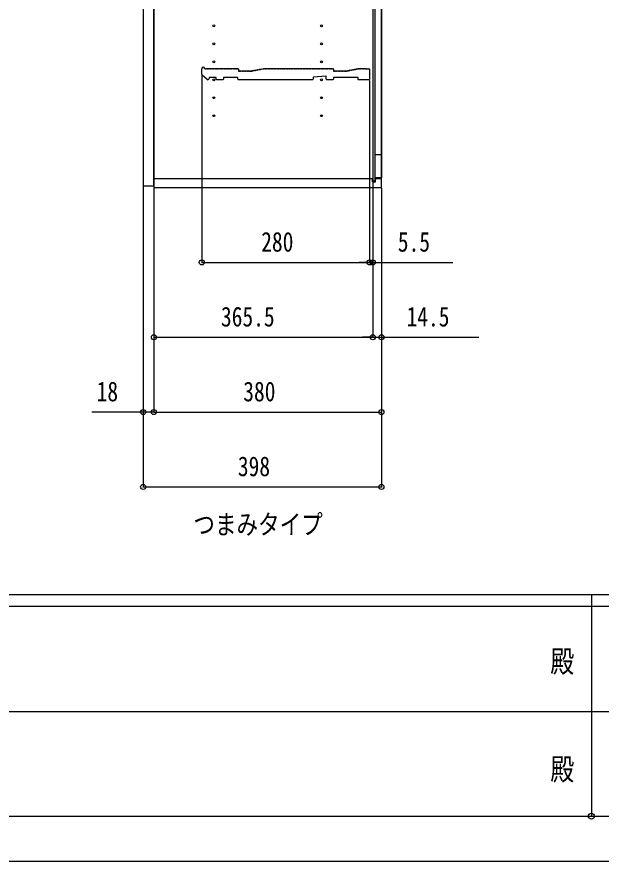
# Model space of a CAD drawing. Units: millimetres, scale not verified. Extents: x -4205 to 4205, y -2970 to 2970.
# Drawn here: x -965 to 11, y -2970 to -1560 of the extents above; entities that cross this region are included whole.
import ezdxf
from ezdxf.enums import TextEntityAlignment as Align

# ---------------------------------------------------------------- set-up
doc = ezdxf.new("R2010")
doc.units = ezdxf.units.MM
doc.header["$LTSCALE"] = 20
doc.header["$PDMODE"] = 32
doc.header["$PDSIZE"] = 10
for name, color, linetype in [('0-1_USER1', 3, 'Continuous'), ('0-2_YKK_11', 7, 'Continuous'), ('0-3_YKK_12', 2, 'Continuous'), ('0-5_YKK_D', 6, 'Continuous'), ('0-6_YKK_ZWAK', 7, 'Continuous')]:
    doc.layers.add(name, color=color, linetype=linetype)
doc.styles.add('ＭＳ ゴシック', font='')
doc.styles.get('ＭＳ ゴシック').set_extended_font_data('MS Gothic')

msp = doc.modelspace()

# ---------------------------------------------------------------- linework, layer by layer
at = {"layer": '0-2_YKK_11'}
for p, q in [((-655.98, -1656.09), (-655.98, -1646.7)), ((-650.35, -1646.7), (-648.98, -1646.7)), ((-648.42, -1646.9), (-648.04, -1646.9)), ((-646.92, -1646.9), (-646.54, -1646.9)), ((-645.42, -1646.9), (-645.04, -1646.9)), ((-643.92, -1646.9), (-643.54, -1646.9)), ((-642.42, -1646.9), (-642.04, -1646.9)), ((-640.92, -1646.9), (-640.54, -1646.9)), ((-639.42, -1646.9), (-639.04, -1646.9)), ((-637.92, -1646.9), (-637.54, -1646.9)), ((-636.42, -1646.9), (-636.04, -1646.9)), ((-634.92, -1646.9), (-634.54, -1646.9)), ((-633.42, -1646.9), (-633.04, -1646.9)), ((-631.92, -1646.9), (-631.54, -1646.9)), ((-630.42, -1646.9), (-630.04, -1646.9)), ((-628.92, -1646.9), (-628.54, -1646.9)), ((-627.42, -1646.9), (-627.04, -1646.9)), ((-625.92, -1646.9), (-625.54, -1646.9)), ((-624.42, -1646.9), (-624.04, -1646.9)), ((-622.92, -1646.9), (-622.54, -1646.9)), ((-621.42, -1646.9), (-621.04, -1646.9)), ((-619.92, -1646.9), (-619.54, -1646.9)), ((-618.42, -1646.9), (-618.04, -1646.9)), ((-616.92, -1646.9), (-616.54, -1646.9)), ((-615.42, -1646.9), (-615.04, -1646.9)), ((-613.92, -1646.9), (-613.54, -1646.9)), ((-612.42, -1646.9), (-612.04, -1646.9)), ((-610.92, -1646.9), (-610.54, -1646.9)), ((-609.42, -1646.9), (-609.04, -1646.9)), ((-607.92, -1646.9), (-607.54, -1646.9)), ((-606.42, -1646.9), (-606.04, -1646.9)), ((-604.92, -1646.9), (-604.54, -1646.9)), ((-603.42, -1646.9), (-603.04, -1646.9)), ((-601.92, -1646.9), (-601.54, -1646.9)), ((-600.42, -1646.9), (-600.04, -1646.9)), ((-598.92, -1646.9), (-598.54, -1646.9)), ((-597.42, -1646.9), (-597.04, -1646.9)), ((-596.48, -1646.7), (-595.68, -1646.7)), ((-594.98, -1647.4), (-594.98, -1650)), ((-568.29, -1649.63), (-567.91, -1649.56)), ((-566.82, -1649.35), (-566.44, -1649.28)), ((-565.34, -1649.07), (-564.97, -1649)), ((-563.87, -1648.79), (-563.49, -1648.72)), ((-562.4, -1648.51), (-562.02, -1648.44)), ((-560.92, -1648.23), (-560.55, -1648.16)), ((-559.45, -1647.95), (-559.07, -1647.88)), ((-557.97, -1647.67), (-557.6, -1647.6)), ((-552.42, -1646.9), (-552.04, -1646.9)), ((-550.92, -1646.9), (-550.54, -1646.9)), ((-549.42, -1646.9), (-549.04, -1646.9)), ((-547.92, -1646.9), (-547.54, -1646.9)), ((-546.42, -1646.9), (-546.04, -1646.9)), ((-544.92, -1646.9), (-544.54, -1646.9)), ((-543.42, -1646.9), (-543.04, -1646.9)), ((-541.92, -1646.9), (-541.54, -1646.9)), ((-540.42, -1646.9), (-540.04, -1646.9)), ((-538.92, -1646.9), (-538.54, -1646.9)), ((-537.42, -1646.9), (-537.04, -1646.9)), ((-535.92, -1646.9), (-535.54, -1646.9)), ((-534.42, -1646.9), (-534.04, -1646.9)), ((-532.92, -1646.9), (-532.54, -1646.9)), ((-531.42, -1646.9), (-531.04, -1646.9)), ((-529.92, -1646.9), (-529.54, -1646.9)), ((-528.42, -1646.9), (-528.04, -1646.9)), ((-526.92, -1646.9), (-526.54, -1646.9)), ((-525.42, -1646.9), (-525.04, -1646.9)), ((-523.92, -1646.9), (-523.54, -1646.9)), ((-522.42, -1646.9), (-522.04, -1646.9)), ((-520.92, -1646.9), (-520.54, -1646.9)), ((-519.42, -1646.9), (-519.04, -1646.9)), ((-517.92, -1646.9), (-517.54, -1646.9)), ((-516.42, -1646.9), (-516.04, -1646.9)), ((-514.92, -1646.9), (-514.54, -1646.9)), ((-513.42, -1646.9), (-513.04, -1646.9)), ((-511.92, -1646.9), (-511.54, -1646.9)), ((-510.42, -1646.9), (-510.04, -1646.9)), ((-508.92, -1646.9), (-508.54, -1646.9)), ((-507.42, -1646.9), (-507.04, -1646.9)), ((-505.92, -1646.9), (-505.54, -1646.9)), ((-504.42, -1646.9), (-504.04, -1646.9)), ((-502.92, -1646.9), (-502.54, -1646.9)), ((-501.42, -1646.9), (-501.04, -1646.9)), ((-499.92, -1646.9), (-499.54, -1646.9)), ((-498.42, -1646.9), (-498.04, -1646.9)), ((-496.92, -1646.9), (-496.54, -1646.9)), ((-495.42, -1646.9), (-495.04, -1646.9)), ((-493.92, -1646.9), (-493.54, -1646.9)), ((-492.42, -1646.9), (-492.04, -1646.9)), ((-490.92, -1646.9), (-490.54, -1646.9)), ((-489.42, -1646.9), (-489.04, -1646.9)), ((-487.92, -1646.9), (-487.54, -1646.9)), ((-486.42, -1646.9), (-486.04, -1646.9)), ((-484.92, -1646.9), (-484.54, -1646.9)), ((-483.42, -1646.9), (-483.04, -1646.9)), ((-481.92, -1646.9), (-481.54, -1646.9)), ((-480.42, -1646.9), (-480.04, -1646.9)), ((-478.92, -1646.9), (-478.54, -1646.9)), ((-477.42, -1646.9), (-477.04, -1646.9)), ((-475.92, -1646.9), (-475.54, -1646.9)), ((-474.42, -1646.9), (-474.04, -1646.9)), ((-472.92, -1646.9), (-472.54, -1646.9)), ((-471.42, -1646.9), (-471.04, -1646.9)), ((-469.92, -1646.9), (-469.54, -1646.9)), ((-468.42, -1646.9), (-468.04, -1646.9)), ((-466.92, -1646.9), (-466.54, -1646.9)), ((-465.42, -1646.9), (-465.04, -1646.9)), ((-463.92, -1646.9), (-463.54, -1646.9)), ((-462.42, -1646.9), (-462.04, -1646.9)), ((-460.92, -1646.9), (-460.54, -1646.9)), ((-459.42, -1646.9), (-459.04, -1646.9)), ((-457.92, -1646.9), (-457.54, -1646.9)), ((-456.42, -1646.9), (-456.04, -1646.9)), ((-454.92, -1646.9), (-454.54, -1646.9)), ((-453.42, -1646.9), (-453.04, -1646.9)), ((-451.92, -1646.9), (-451.54, -1646.9)), ((-450.42, -1646.9), (-450.04, -1646.9)), ((-448.92, -1646.9), (-448.54, -1646.9)), ((-447.42, -1646.9), (-447.04, -1646.9)), ((-445.92, -1646.9), (-445.54, -1646.9)), ((-444.42, -1646.9), (-444.04, -1646.9)), ((-442.92, -1646.9), (-442.54, -1646.9)), ((-441.42, -1646.9), (-441.04, -1646.9)), ((-439.92, -1646.9), (-439.54, -1646.9)), ((-438.42, -1646.9), (-438.04, -1646.9)), ((-437.48, -1646.7), (-436.68, -1646.7)), ((-435.98, -1647.4), (-435.98, -1650)), ((-409.29, -1649.63), (-408.91, -1649.56)), ((-407.82, -1649.35), (-407.44, -1649.28)), ((-406.34, -1649.07), (-405.97, -1649)), ((-404.87, -1648.79), (-404.49, -1648.72)), ((-403.4, -1648.51), (-403.02, -1648.44)), ((-401.92, -1648.23), (-401.55, -1648.16)), ((-400.45, -1647.95), (-400.07, -1647.88)), ((-398.97, -1647.67), (-398.6, -1647.6)), ((-397.5, -1647.39), (-397.13, -1647.32)), ((-396.61, -1647.02), (-395.04, -1646.72)), ((-394.91, -1646.7), (-394.48, -1646.7)), ((-393.92, -1646.9), (-393.54, -1646.9)), ((-392.42, -1646.9), (-392.04, -1646.9)), ((-390.92, -1646.9), (-390.54, -1646.9)), ((-389.42, -1646.9), (-389.04, -1646.9)), ((-387.92, -1646.9), (-387.54, -1646.9)), ((-386.42, -1646.9), (-386.04, -1646.9)), ((-384.92, -1646.9), (-384.54, -1646.9)), ((-383.42, -1646.9), (-383.04, -1646.9)), ((-379.48, -1646.7), (-376.68, -1646.7)), ((-375.98, -1647.4), (-375.98, -1664.3)), ((-647.28, -1664.52), (-655.28, -1657.6)), ((-643.98, -1661.7), (-643.98, -1663)), ((-632.68, -1661), (-643.28, -1661)), ((-631.98, -1664), (-631.98, -1661.7)), ((-619.98, -1661.7), (-619.98, -1664)), ((-596.48, -1661), (-619.28, -1661)), ((-595.78, -1664), (-595.78, -1661.7)), ((-594.28, -1650.7), (-593.48, -1650.7)), ((-592.92, -1650.9), (-592.54, -1650.9)), ((-591.42, -1650.9), (-591.04, -1650.9)), ((-589.92, -1650.9), (-589.54, -1650.9)), ((-588.42, -1650.9), (-588.04, -1650.9)), ((-586.92, -1650.9), (-586.54, -1650.9)), ((-585.42, -1650.9), (-585.04, -1650.9)), ((-583.92, -1650.9), (-583.54, -1650.9)), ((-582.42, -1650.9), (-582.04, -1650.9)), ((-580.92, -1650.9), (-580.54, -1650.9)), ((-579.42, -1650.9), (-579.04, -1650.9)), ((-577.92, -1650.9), (-577.54, -1650.9)), ((-576.42, -1650.9), (-576.04, -1650.9)), ((-575.48, -1650.7), (-575.04, -1650.7)), ((-575.04, -1650.7), (-575.48, -1650.7)), ((-574.18, -1650.76), (-573.81, -1650.69)), ((-572.71, -1650.48), (-572.34, -1650.4)), ((-571.24, -1650.2), (-570.86, -1650.12)), ((-569.76, -1649.91), (-569.39, -1649.84)), ((-469.98, -1661.64), (-469.98, -1664)), ((-448.74, -1659.07), (-469.34, -1660.95)), ((-447.98, -1664), (-447.98, -1659.77)), ((-435.28, -1650.7), (-434.48, -1650.7)), ((-433.92, -1650.9), (-433.54, -1650.9)), ((-432.42, -1650.9), (-432.04, -1650.9)), ((-430.92, -1650.9), (-430.54, -1650.9)), ((-429.42, -1650.9), (-429.04, -1650.9)), ((-427.92, -1650.9), (-427.54, -1650.9)), ((-426.42, -1650.9), (-426.04, -1650.9)), ((-424.92, -1650.9), (-424.54, -1650.9)), ((-423.42, -1650.9), (-423.04, -1650.9)), ((-421.92, -1650.9), (-421.54, -1650.9)), ((-420.42, -1650.9), (-420.04, -1650.9)), ((-418.92, -1650.9), (-418.54, -1650.9)), ((-417.42, -1650.9), (-417.04, -1650.9)), ((-416.48, -1650.7), (-416.04, -1650.7)), ((-415.91, -1650.69), (-415.77, -1650.66)), ((-415.18, -1650.76), (-414.81, -1650.69)), ((-413.71, -1650.48), (-413.34, -1650.4)), ((-412.24, -1650.2), (-411.86, -1650.12)), ((-410.76, -1649.91), (-410.39, -1649.84)), ((-394.98, -1664.3), (-394.98, -1661.7)), ((-620.98, -1665), (-630.98, -1665)), ((-436.98, -1665), (-446.98, -1665)), ((-376.68, -1665), (-394.28, -1665))]:
    msp.add_line(p, q, dxfattribs=at)
for points in [[(-557.09, -1647.3), (-553.98, -1646.7), (-552.98, -1646.7)], [(-381.92, -1646.9), (-381.73, -1646.97), (-380.23, -1646.97), (-380.04, -1646.9)], [(-574.77, -1650.66), (-574.91, -1650.69), (-574.77, -1650.66)], [(-395.68, -1661), (-435.98, -1661), (-435.98, -1664)], [(-470.98, -1665), (-497.4, -1665), (-497.65, -1664.87), (-498.31, -1664.87), (-498.55, -1665), (-525.4, -1665), (-525.65, -1664.87), (-526.31, -1664.87), (-526.55, -1665), (-553.4, -1665), (-553.65, -1664.87), (-554.31, -1664.87), (-554.55, -1665), (-594.78, -1665)]]:
    msp.add_lwpolyline(points, dxfattribs=at)
for centre, radius, start, end in [((-653.48, -1646.7), 2.5, 12.63563, 180), ((-650.35, -1646), 0.7, 192.63563, 270), ((-648.98, -1647.58), 0.88, 50.536, 90), ((-647.48, -1647.58), 0.88, 50.536, 129.464), ((-645.98, -1647.58), 0.88, 50.536, 129.464), ((-644.48, -1647.58), 0.88, 50.536, 129.464), ((-642.98, -1647.58), 0.88, 50.536, 129.464), ((-641.48, -1647.58), 0.88, 50.536, 129.464), ((-639.98, -1647.58), 0.88, 50.536, 129.464), ((-638.48, -1647.58), 0.88, 50.536, 129.464), ((-636.98, -1647.58), 0.88, 50.536, 129.464), ((-635.48, -1647.58), 0.88, 50.536, 129.464), ((-633.98, -1647.58), 0.88, 50.536, 129.464), ((-632.48, -1647.58), 0.88, 50.536, 129.464), ((-630.98, -1647.58), 0.88, 50.536, 129.464), ((-629.48, -1647.58), 0.88, 50.536, 129.464), ((-627.98, -1647.58), 0.88, 50.536, 129.464), ((-626.48, -1647.58), 0.88, 50.536, 129.464), ((-624.98, -1647.58), 0.88, 50.536, 129.464), ((-623.48, -1647.58), 0.88, 50.536, 129.464), ((-621.98, -1647.58), 0.88, 50.536, 129.464), ((-620.48, -1647.58), 0.88, 50.536, 129.464), ((-618.98, -1647.58), 0.88, 50.536, 129.464), ((-617.48, -1647.58), 0.88, 50.536, 129.464), ((-615.98, -1647.58), 0.88, 50.536, 129.464), ((-614.48, -1647.58), 0.88, 50.536, 129.464), ((-612.98, -1647.58), 0.88, 50.536, 129.464), ((-611.48, -1647.58), 0.88, 50.536, 129.464), ((-609.98, -1647.58), 0.88, 50.536, 129.464), ((-608.48, -1647.58), 0.88, 50.536, 129.464), ((-606.98, -1647.58), 0.88, 50.536, 129.464), ((-605.48, -1647.58), 0.88, 50.536, 129.464), ((-603.98, -1647.58), 0.88, 50.536, 129.464), ((-602.48, -1647.58), 0.88, 50.536, 129.464), ((-600.98, -1647.58), 0.88, 50.536, 129.464), ((-599.48, -1647.58), 0.88, 50.536, 129.464), ((-597.98, -1647.58), 0.88, 50.536, 129.464), ((-596.48, -1647.58), 0.88, 90, 129.464), ((-595.68, -1647.4), 0.7, 0, 90), ((-568.71, -1650.41), 0.88, 61.3203, 140.24829), ((-567.24, -1650.13), 0.88, 61.3203, 140.24829), ((-565.76, -1649.84), 0.88, 61.3203, 140.24829), ((-564.29, -1649.56), 0.88, 61.3203, 140.24829), ((-562.82, -1649.28), 0.88, 61.3203, 140.24829), ((-561.34, -1649), 0.88, 61.3203, 140.24829), ((-559.87, -1648.72), 0.88, 61.3203, 140.24829), ((-558.4, -1648.44), 0.88, 61.3203, 140.24829), ((-556.92, -1648.16), 0.88, 100.7843, 140.24829), ((-552.98, -1647.58), 0.88, 50.536, 90), ((-551.48, -1647.58), 0.88, 50.536, 129.464), ((-549.98, -1647.58), 0.88, 50.536, 129.464), ((-548.48, -1647.58), 0.88, 50.536, 129.464), ((-546.98, -1647.58), 0.88, 50.536, 129.464), ((-545.48, -1647.58), 0.88, 50.536, 129.464), ((-543.98, -1647.58), 0.88, 50.536, 129.464), ((-542.48, -1647.58), 0.88, 50.536, 129.464), ((-540.98, -1647.58), 0.88, 50.536, 129.464), ((-539.48, -1647.58), 0.88, 50.536, 129.464), ((-537.98, -1647.58), 0.88, 50.536, 129.464), ((-536.48, -1647.58), 0.88, 50.536, 129.464), ((-534.98, -1647.58), 0.88, 50.536, 129.464), ((-533.48, -1647.58), 0.88, 50.536, 129.464), ((-531.98, -1647.58), 0.88, 50.536, 129.464), ((-530.48, -1647.58), 0.88, 50.536, 129.464), ((-528.98, -1647.58), 0.88, 50.536, 129.464), ((-527.48, -1647.58), 0.88, 50.536, 129.464), ((-525.98, -1647.58), 0.88, 50.536, 129.464), ((-524.48, -1647.58), 0.88, 50.536, 129.464), ((-522.98, -1647.58), 0.88, 50.536, 129.464), ((-521.48, -1647.58), 0.88, 50.536, 129.464), ((-519.98, -1647.58), 0.88, 50.536, 129.464), ((-518.48, -1647.58), 0.88, 50.536, 129.464), ((-516.98, -1647.58), 0.88, 50.536, 129.464), ((-515.48, -1647.58), 0.88, 50.536, 129.464), ((-513.98, -1647.58), 0.88, 50.536, 129.464), ((-512.48, -1647.58), 0.88, 50.536, 129.464), ((-510.98, -1647.58), 0.88, 50.536, 129.464), ((-509.48, -1647.58), 0.88, 50.536, 129.464), ((-507.98, -1647.58), 0.88, 50.536, 129.464), ((-506.48, -1647.58), 0.88, 50.536, 129.464), ((-504.98, -1647.58), 0.88, 50.536, 129.464), ((-503.48, -1647.58), 0.88, 50.536, 129.464), ((-501.98, -1647.58), 0.88, 50.536, 129.464), ((-500.48, -1647.58), 0.88, 50.536, 129.464), ((-498.98, -1647.58), 0.88, 50.536, 129.464), ((-497.48, -1647.58), 0.88, 50.536, 129.464), ((-495.98, -1647.58), 0.88, 50.536, 129.464), ((-494.48, -1647.58), 0.88, 50.536, 129.464), ((-492.98, -1647.58), 0.88, 50.536, 129.464), ((-491.48, -1647.58), 0.88, 50.536, 129.464), ((-489.98, -1647.58), 0.88, 50.536, 129.464), ((-488.48, -1647.58), 0.88, 50.536, 129.464), ((-486.98, -1647.58), 0.88, 50.536, 129.464), ((-485.48, -1647.58), 0.88, 50.536, 129.464), ((-483.98, -1647.58), 0.88, 50.536, 129.464), ((-482.48, -1647.58), 0.88, 50.536, 129.464), ((-480.98, -1647.58), 0.88, 50.536, 129.464), ((-479.48, -1647.58), 0.88, 50.536, 129.464), ((-477.98, -1647.58), 0.88, 50.536, 129.464), ((-476.48, -1647.58), 0.88, 50.536, 129.464), ((-474.98, -1647.58), 0.88, 50.536, 129.464), ((-473.48, -1647.58), 0.88, 50.536, 129.464), ((-471.98, -1647.58), 0.88, 50.536, 129.464), ((-470.48, -1647.58), 0.88, 50.536, 129.464), ((-468.98, -1647.58), 0.88, 50.536, 129.464), ((-467.48, -1647.58), 0.88, 50.536, 129.464), ((-465.98, -1647.58), 0.88, 50.536, 129.464), ((-464.48, -1647.58), 0.88, 50.536, 129.464), ((-462.98, -1647.58), 0.88, 50.536, 129.464), ((-461.48, -1647.58), 0.88, 50.536, 129.464), ((-459.98, -1647.58), 0.88, 50.536, 129.464), ((-458.48, -1647.58), 0.88, 50.536, 129.464), ((-456.98, -1647.58), 0.88, 50.536, 129.464), ((-455.48, -1647.58), 0.88, 50.536, 129.464), ((-453.98, -1647.58), 0.88, 50.536, 129.464), ((-452.48, -1647.58), 0.88, 50.536, 129.464), ((-450.98, -1647.58), 0.88, 50.536, 129.464), ((-449.48, -1647.58), 0.88, 50.536, 129.464), ((-447.98, -1647.58), 0.88, 50.536, 129.464), ((-446.48, -1647.58), 0.88, 50.536, 129.464), ((-444.98, -1647.58), 0.88, 50.536, 129.464), ((-443.48, -1647.58), 0.88, 50.536, 129.464), ((-441.98, -1647.58), 0.88, 50.536, 129.464), ((-440.48, -1647.58), 0.88, 50.536, 129.464), ((-438.98, -1647.58), 0.88, 50.536, 129.464), ((-437.48, -1647.58), 0.88, 90, 129.464), ((-436.68, -1647.4), 0.7, 0, 90), ((-409.71, -1650.41), 0.88, 61.3203, 140.24829), ((-408.24, -1650.13), 0.88, 61.3203, 140.24829), ((-406.76, -1649.84), 0.88, 61.3203, 140.24829), ((-405.29, -1649.56), 0.88, 61.3203, 140.24829), ((-403.82, -1649.28), 0.88, 61.3203, 140.24829), ((-402.34, -1649), 0.88, 61.3203, 140.24829), ((-400.87, -1648.72), 0.88, 61.3203, 140.24829), ((-399.4, -1648.44), 0.88, 61.3203, 140.24829), ((-397.92, -1648.16), 0.88, 61.3203, 140.24829), ((-396.45, -1647.88), 0.88, 100.7843, 140.24829), ((-394.91, -1647.4), 0.7, 90, 100.7843), ((-394.48, -1647.58), 0.88, 50.536, 90), ((-392.98, -1647.58), 0.88, 50.536, 129.464), ((-391.48, -1647.58), 0.88, 50.536, 129.464), ((-389.98, -1647.58), 0.88, 50.536, 129.464), ((-388.48, -1647.58), 0.88, 50.536, 129.464), ((-386.98, -1647.58), 0.88, 50.536, 129.464), ((-385.48, -1647.58), 0.88, 50.536, 129.464), ((-383.98, -1647.58), 0.88, 50.536, 129.464), ((-382.48, -1647.58), 0.88, 50.46055, 129.464), ((-379.48, -1647.58), 0.88, 90, 129.53945), ((-376.68, -1647.4), 0.7, 0, 90), ((-653.98, -1656.09), 2, 180, 229.16128), ((-645.98, -1663), 2, 229.16128, 0), ((-643.28, -1661.7), 0.7, 90, 180), ((-632.68, -1661.7), 0.7, 0, 90), ((-619.28, -1661.7), 0.7, 90, 180), ((-596.48, -1661.7), 0.7, 0, 90), ((-594.28, -1650), 0.7, 180, 270), ((-593.48, -1651.58), 0.88, 50.536, 90), ((-591.98, -1651.58), 0.88, 50.536, 129.464), ((-590.48, -1651.58), 0.88, 50.536, 129.464), ((-588.98, -1651.58), 0.88, 50.536, 129.464), ((-587.48, -1651.58), 0.88, 50.536, 129.464), ((-585.98, -1651.58), 0.88, 50.536, 129.464), ((-584.48, -1651.58), 0.88, 50.536, 129.464), ((-582.98, -1651.58), 0.88, 50.536, 129.464), ((-581.48, -1651.58), 0.88, 50.536, 129.464), ((-579.98, -1651.58), 0.88, 50.536, 129.464), ((-578.48, -1651.58), 0.88, 50.536, 129.464), ((-576.98, -1651.58), 0.88, 50.536, 129.464), ((-575.48, -1651.58), 0.88, 90, 129.464), ((-575.04, -1650), 0.7, 270, 280.7843), ((-575.04, -1650), 0.7, 270, 280.7843), ((-574.61, -1651.53), 0.88, 61.3203, 100.7843), ((-573.13, -1651.25), 0.88, 61.3203, 140.24829), ((-571.66, -1650.97), 0.88, 61.3203, 140.24829), ((-570.19, -1650.69), 0.88, 61.3203, 140.24829), ((-469.28, -1661.64), 0.7, 95.19443, 180), ((-448.68, -1659.77), 0.7, 0, 95.19443), ((-435.28, -1650), 0.7, 180, 270), ((-434.48, -1651.58), 0.88, 50.536, 90), ((-432.98, -1651.58), 0.88, 50.536, 129.464), ((-431.48, -1651.58), 0.88, 50.536, 129.464), ((-429.98, -1651.58), 0.88, 50.536, 129.464), ((-428.48, -1651.58), 0.88, 50.536, 129.464), ((-426.98, -1651.58), 0.88, 50.536, 129.464), ((-425.48, -1651.58), 0.88, 50.536, 129.464), ((-423.98, -1651.58), 0.88, 50.536, 129.464), ((-422.48, -1651.58), 0.88, 50.536, 129.464), ((-420.98, -1651.58), 0.88, 50.536, 129.464), ((-419.48, -1651.58), 0.88, 50.536, 129.464), ((-417.98, -1651.58), 0.88, 50.536, 129.464), ((-416.48, -1651.58), 0.88, 90, 129.464), ((-416.04, -1650), 0.7, 270, 280.7843), ((-415.61, -1651.53), 0.88, 61.3203, 100.7843), ((-414.13, -1651.25), 0.88, 61.3203, 140.24829), ((-412.66, -1650.97), 0.88, 61.3203, 140.24829), ((-411.19, -1650.69), 0.88, 61.3203, 140.24829), ((-395.68, -1661.7), 0.7, 0, 90), ((-630.98, -1664), 1, 180, 270), ((-620.98, -1664), 1, 270, 0), ((-594.78, -1664), 1, 180, 270), ((-470.98, -1664), 1, 270, 0), ((-446.98, -1664), 1, 180, 270), ((-436.98, -1664), 1, 270, 0), ((-394.28, -1664.3), 0.7, 180, 270), ((-376.68, -1664.3), 0.7, 270, 0)]:
    msp.add_arc(centre, radius, start, end, dxfattribs=at)
at = {"layer": '0-3_YKK_12'}
for p, q in [((-355.98, -1120.25), (-355.98, -1789.75)), ((-735.98, -1830), (-370.98, -1830)), ((-370.98, -1835.5), (-370.98, -1830)), ((-365.98, -1830), (-355.98, -1830)), ((-365.98, -1835.5), (-365.98, -1830)), ((-370.98, -1835.5), (-365.98, -1835.5))]:
    msp.add_line(p, q, dxfattribs=at)
for points in [[(-753.98, -1842), (-735.98, -1842), (-735.98, -1068), (-753.98, -1068)], [(-735.98, -1845), (-355.98, -1845), (-355.98, -1065), (-735.98, -1065)], [(-370.48, -1833.75), (-366.48, -1833.75), (-366.48, -1076.25), (-370.48, -1076.25)], [(-366.48, -1789.75), (-355.98, -1789.75), (-355.98, -1828.75), (-366.48, -1828.75)]]:
    msp.add_lwpolyline(points, close=True, dxfattribs=at)
for centre in [(-635.98, -1575), (-455.98, -1575), (-635.98, -1605), (-455.98, -1605), (-635.98, -1635), (-455.98, -1635), (-635.98, -1665), (-455.98, -1665), (-635.98, -1695), (-455.98, -1695), (-635.98, -1725), (-455.98, -1725)]:
    msp.add_circle(centre, 1.55, dxfattribs=at)
at = {"layer": '0-5_YKK_D'}
for p, q in [((-655.98, -1657), (-655.98, -1971)), ((-375.98, -1666), (-375.98, -1971)), ((-375.98, -1666), (-375.98, -1971)), ((-753.98, -1843), (-753.98, -2221)), ((-753.98, -1843), (-753.98, -2346)), ((-735.98, -1846), (-735.98, -2096)), ((-735.98, -1846), (-735.98, -2221)), ((-735.98, -1846), (-735.98, -2221)), ((-370.48, -1834.75), (-370.48, -2096)), ((-370.48, -1834.75), (-370.48, -2096)), ((-370.48, -1834.75), (-370.48, -1971)), ((-355.98, -1846), (-355.98, -2096)), ((-355.98, -1846), (-355.98, -2221)), ((-355.98, -1846), (-355.98, -2346)), ((-655.98, -1970), (-375.98, -1970)), ((-375.98, -1970), (-392.98, -1970)), ((-375.98, -1970), (-370.48, -1970)), ((-370.48, -1970), (-236.48, -1970)), ((-735.98, -2095), (-370.48, -2095)), ((-370.48, -2095), (-387.48, -2095)), ((-370.48, -2095), (-355.98, -2095)), ((-355.98, -2095), (-193.18, -2095)), ((-735.98, -2220), (-355.98, -2220)), ((-753.98, -2345), (-355.98, -2345))]:
    msp.add_line(p, q, dxfattribs=at)
msp.add_lwpolyline([(-735.98, -2220), (-753.98, -2220), (-839.78, -2220)], dxfattribs=at)
for centre in [(-655.98, -1970), (-375.98, -1970), (-375.98, -1970), (-370.48, -1970), (-735.98, -2095), (-370.48, -2095), (-370.48, -2095), (-355.98, -2095), (-753.98, -2220), (-735.98, -2220), (-735.98, -2220), (-355.98, -2220), (-753.98, -2345), (-355.98, -2345)]:
    msp.add_circle(centre, 4.25, dxfattribs=at)
at = {"layer": '0-6_YKK_ZWAK'}
for p, q in [((3895.02, -2525), (-3904.98, -2525)), ((-4.98, -2525), (-4.98, -2895)), ((-4.98, -2545), (-1304.98, -2545)), ((1295.02, -2545), (-4.98, -2545)), ((-1297.48, -2720), (-4.98, -2720)), ((-4.98, -2720), (1295.02, -2720)), ((-1304.98, -2895), (-4.98, -2895)), ((-4.98, -2895), (1295.02, -2895))]:
    msp.add_line(p, q, dxfattribs=at)
msp.add_lwpolyline([(-4205, -2970), (4205, -2970), (4205, 2970), (-4205, 2970)], close=True, dxfattribs=at)
msp.add_point((-4.98, -2895), dxfattribs=at)

# ---------------------------------------------------------------- texts
at = {"layer": '0-1_USER1', "style": 'ＭＳ ゴシック', "width": 0.8}
msp.add_text('つまみタイプ', height=32.99, dxfattribs=at).set_placement((-670, -2434), align=Align.BOTTOM_LEFT)
at = {"layer": '0-5_YKK_D', "style": 'ＭＳ ゴシック', "width": 0.8}
for s, p in [('280', (-556.78, -1962)), ('5.5', (-328.48, -1962)), ('365.5', (-624.03, -2087)), ('14.5', (-313.98, -2087)), ('18', (-831.78, -2212)), ('380', (-586.78, -2212)), ('398', (-595.78, -2337))]:
    msp.add_text(s, height=32.99, dxfattribs=at).set_placement(p, align=Align.BOTTOM_LEFT)
at = {"layer": '0-6_YKK_ZWAK', "style": 'ＭＳ ゴシック', "width": 0.8}
for p in [(-73.67, -2665.83), (-73.67, -2845.83)]:
    msp.add_text('殿', height=36.66, dxfattribs=at).set_placement(p, align=Align.BOTTOM_LEFT)

doc.saveas('drawing.dxf')
